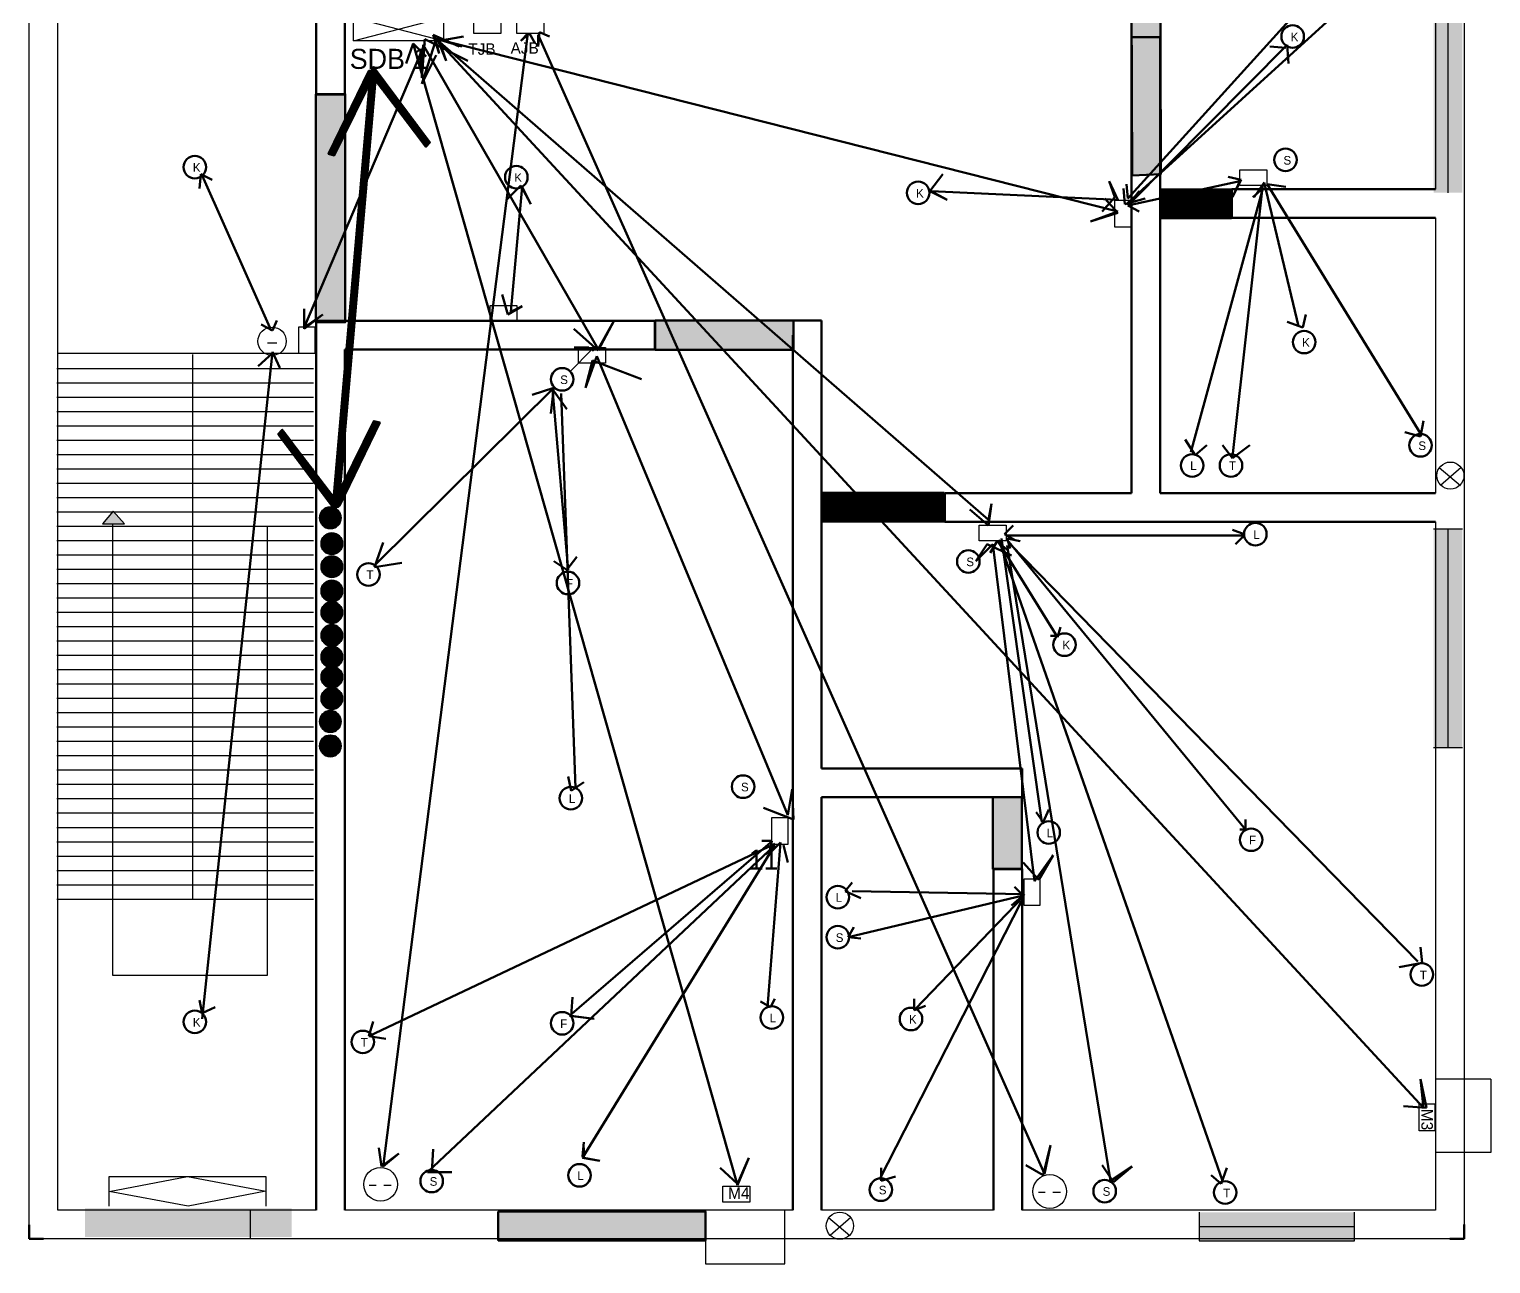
# Model space of a CAD drawing. Header units: inches. Extents: x 110 to 2722, y -1862 to 1118.
# Drawn here: x 2025 to 2534, y -674 to -243 of the extents above; entities that cross this region are included whole.
import ezdxf

# ---------------------------------------------------------------- set-up
doc = ezdxf.new("R2010")
doc.units = ezdxf.units.IN
doc.header["$MEASUREMENT"] = 0
pattern_1 = [(45, (3098.24602, -114.3636), (-0.088388348, 0.088388348), [])]

msp = doc.modelspace()

# ---------------------------------------------------------------- hatches: boundary and pattern name
at = {"lineweight": 100}
h = msp.add_hatch(color=5, dxfattribs=at)
h.set_gradient(color1=(251, 247, 4), color2=(251, 247, 14), one_color=1, tint=0.52, name='INVCURVED')
h.paths.add_polyline_path([(2394.84, -91.02), (2394.84, -87.18), (2346.97, -87.18), (2346.97, -96.89), (2385.69, -96.89)])
h.paths.add_polyline_path([(2394.84, -91.02), (2385.69, -96.89), (2394.84, -96.89)], flags=17)
h.paths.add_polyline_path([(2324.56, -86.82), (2293.57, -86.82), (2293.57, -87.14), (2293.97, -87.14), (2293.97, -96.95), (2316.42, -96.95)])
h.paths.add_polyline_path([(2336.97, -86.82), (2324.56, -86.82), (2316.42, -96.95), (2336.97, -96.95)])
h.paths.add_polyline_path([(2418.99, -203.2), (2408.87, -203.2), (2409.05, -246.08), (2419.11, -246.08)])
h.paths.add_polyline_path([(2418.97, -246.08), (2409.05, -246.08), (2409.25, -294.36), (2415.27, -294.06), (2418.97, -289.98)])
h.paths.add_polyline_path([(2165.97, -147.08), (2166.04, -147.08), (2166.04, -146.81), (2134.62, -146.81), (2134.62, -147.08), (2134.97, -147.08), (2134.97, -152.15), (2140.03, -157.27), (2165.97, -157.27)])
h.paths.add_polyline_path([(2134.97, -152.15), (2134.97, -157.27), (2140.03, -157.27)])
h.paths.add_polyline_path([(2135.1, -266.08), (2124.88, -266.08), (2124.88, -337.62), (2135.1, -313.53), (2135.1, -279.52), (2131.25, -287.36), (2129.25, -286.86), (2135.1, -274.74)])
h.paths.add_polyline_path([(2209.85, -111.42), (2206.92, -111.42), (2206.92, -136.46), (2208.15, -133.44)])
h.paths.add_polyline_path([(2217.04, -111.7), (2217.04, -111.42), (2209.85, -111.42), (2208.15, -133.44)])
h.paths.add_polyline_path([(2217.04, -111.7), (2208.15, -133.44), (2207.28, -144.7), (2217.04, -125.07)])
h.paths.add_polyline_path([(2217.04, -125.07), (2207.28, -144.7), (2207.1, -147.08), (2211.97, -147.08), (2217.03, -147.08), (2217.04, -147.06)])
h.paths.add_polyline_path([(2418.92, -87.32), (2443.77, -87.32), (2443.77, -97.29), (2418.92, -97.29)])
h = msp.add_hatch(color=4, dxfattribs=at)
h.set_gradient(color1=(252, 240, 3), color2=(253, 242, 43), one_color=1, tint=0.58)
h.paths.add_polyline_path([(2124.88, -265.96), (2135.1, -265.96), (2135.1, -345.52), (2124.88, -345.52)])
h.paths.add_polyline_path([(2206.92, -111.42), (2217.04, -111.42), (2217.04, -147.16), (2206.92, -147.16)])
for points in [[(2524.3, -213.19), (2524.3, -198.59), (2514.3, -198.59), (2514.3, -213.19), (2514.3, -300.39), (2524.3, -300.39)], [(2524.3, -417.59), (2514.3, -417.59), (2514.3, -493.75), (2524.3, -493.75)], [(2116.41, -664.42), (2116.41, -654.42), (2044.37, -654.42), (2044.37, -664.42)], [(2432.62, -655.82), (2432.62, -665.82), (2486.7, -665.82), (2486.7, -655.82)]]:
    msp.add_hatch(color=120).paths.add_polyline_path(points)
h = msp.add_hatch(color=4, dxfattribs=at)
h.set_gradient(color1=(248, 252, 3), color2=(248, 253, 8), one_color=1, tint=0.51)
h.paths.add_polyline_path([(2408.87, -203.2), (2418.99, -203.2), (2419.25, -293.86), (2409.25, -294.36)])
h.paths.add_polyline_path([(2343.76, -405.02), (2301.09, -405.02), (2301.09, -415.01), (2343.76, -415.01)])
at = {"lineweight": 211}
h = msp.add_hatch(dxfattribs=at)
h.set_pattern_fill('ANSI31', color=200, style=0)
h.set_pattern_definition([(45, (1930.74602, -17.3636), (-0.088388348, 0.088388348), [])])
h.paths.add_polyline_path([(2143.25, -257.86), (2145.75, -257.86), (2131.25, -287.36), (2129.25, -286.86)])
h = msp.add_hatch(dxfattribs=at)
h.set_pattern_fill('ANSI31', color=200, angle=-297.0364, style=0)
h.set_pattern_definition([(107.963605, (1832.93512, -338.66817), (-0.118906577, -0.0385516), [])])
h.paths.add_polyline_path([(2143.75, -258.71), (2144.88, -256.48), (2164.57, -282.81), (2163.21, -284.36)])
h = msp.add_hatch(dxfattribs=at)
h.set_pattern_fill('ANSI31', color=200, style=0)
h.set_pattern_definition(pattern_1)
h.paths.add_polyline_path([(2130.75, -409.86), (2132.75, -409.86), (2145.75, -259.86), (2143.75, -259.86)])
at = {"lineweight": 100}
h = msp.add_hatch(color=4, dxfattribs=at)
h.set_gradient(color1=(247, 251, 4), color2=(249, 252, 64), one_color=1, tint=0.62)
h.paths.add_polyline_path([(2135.1, -313.53), (2124.88, -337.62), (2124.88, -344.5), (2127.25, -342.86), (2124.88, -344.68), (2124.88, -345.08), (2129.97, -345.08), (2135.1, -345.08)])
h.paths.add_polyline_path([(2312.8, -405.02), (2301.09, -405.02), (2301.09, -415.01), (2322.03, -415.01)])
h.paths.add_polyline_path([(2343.76, -405.02), (2312.8, -405.02), (2322.03, -415.01), (2343.76, -415.01)])
h.paths.add_polyline_path([(2433.26, -299.3), (2419.01, -299.3), (2419.01, -302.41)])
h.paths.add_polyline_path([(2443.84, -299.3), (2433.26, -299.3), (2419.01, -302.41), (2419.01, -309.27), (2443.84, -309.27)])
h.paths.add_polyline_path([(2418.97, -289.98), (2415.27, -294.06), (2418.62, -293.89), (2418.97, -293.54)])
h.paths.add_polyline_path([(2370.86, -511.09), (2360.71, -511.09), (2360.71, -536.24), (2360.97, -536.24), (2360.97, -536.08), (2370.86, -536.08)])
h.paths.add_polyline_path([(2243.03, -344.97), (2291.2, -344.97), (2291.2, -355.12), (2243.03, -355.12)])
h = msp.add_hatch(dxfattribs=at)
h.set_pattern_fill('ANSI31', color=4, style=0)
h.set_pattern_definition(pattern_1)
h.paths.add_polyline_path([(2443.84, -299.3), (2419.01, -299.3), (2419.01, -309.27), (2443.84, -309.27)])
at = {"lineweight": 211}
h = msp.add_hatch(dxfattribs=at)
h.set_pattern_fill('ANSI31', color=200, angle=180, style=0)
h.set_pattern_definition([(225, (2345.56753, -649.98462), (0.088388348, -0.088388348), [])])
h.paths.add_polyline_path([(2133.07, -409.48), (2130.57, -409.48), (2145.07, -379.98), (2147.07, -380.48)])
h = msp.add_hatch(dxfattribs=at)
h.set_pattern_fill('ANSI31', color=200, angle=-117.0364, style=0)
h.set_pattern_definition([(287.963605, (2443.37843, -328.68005), (0.118906577, 0.0385516), [])])
h.paths.add_polyline_path([(2132.57, -408.64), (2131.43, -410.86), (2111.75, -384.54), (2113.1, -382.98)])
at = {"lineweight": 100}
h = msp.add_hatch(dxfattribs=at)
h.set_pattern_fill('ANSI31', color=4, style=0)
h.set_pattern_definition(pattern_1)
h.paths.add_polyline_path([(2343.76, -405.02), (2301.09, -405.02), (2301.09, -415.01), (2343.76, -415.01)])
h = msp.add_hatch(color=256)
h.paths.add_polyline_path([(2054.17, -411.68), (2053.95, -411.68), (2050.51, -415.84), (2054.17, -415.84)])
h.paths.add_polyline_path([(2054.4, -411.68), (2054.17, -411.68), (2054.17, -415.84), (2058.16, -415.84)])
at = {"lineweight": 50}
h = msp.add_hatch(dxfattribs=at)
h.set_pattern_fill('ANSI31', color=6, style=0)
h.set_pattern_definition([(45, (3341.24602, -145.3636), (-0.088388348, 0.088388348), [])])
edge = h.paths.add_edge_path()
edge.add_arc((2129.89, -413.72), 3.64, 0, 360)
h = msp.add_hatch(dxfattribs=at)
h.set_pattern_fill('ANSI31', color=6, style=0)
h.set_pattern_definition([(45, (3341.74602, -154.3636), (-0.088388348, 0.088388348), [])])
edge = h.paths.add_edge_path()
edge.add_arc((2130.39, -422.72), 3.64, 0, 360)
h = msp.add_hatch(dxfattribs=at)
h.set_pattern_fill('ANSI31', color=6, style=0)
h.set_pattern_definition([(45, (3341.74602, -162.3636), (-0.088388348, 0.088388348), [])])
edge = h.paths.add_edge_path()
edge.add_arc((2130.39, -430.72), 3.64, 0, 360)
h = msp.add_hatch(dxfattribs=at)
h.set_pattern_fill('ANSI31', color=6, style=0)
h.set_pattern_definition([(45, (3341.74602, -170.8636), (-0.088388348, 0.088388348), [])])
edge = h.paths.add_edge_path()
edge.add_arc((2130.39, -439.22), 3.64, 0, 360)
h = msp.add_hatch(dxfattribs=at)
h.set_pattern_fill('ANSI31', color=6, style=0)
h.set_pattern_definition([(45, (3341.74602, -178.3636), (-0.088388348, 0.088388348), [])])
edge = h.paths.add_edge_path()
edge.add_arc((2130.39, -446.72), 3.64, 0, 360)
h = msp.add_hatch(dxfattribs=at)
h.set_pattern_fill('ANSI31', color=6, style=0)
h.set_pattern_definition([(45, (3341.74602, -186.3636), (-0.088388348, 0.088388348), [])])
edge = h.paths.add_edge_path()
edge.add_arc((2130.39, -454.72), 3.64, 0, 360)
h = msp.add_hatch(dxfattribs=at)
h.set_pattern_fill('ANSI31', color=6, style=0)
h.set_pattern_definition([(45, (3341.74602, -193.8636), (-0.088388348, 0.088388348), [])])
edge = h.paths.add_edge_path()
edge.add_arc((2130.39, -462.22), 3.64, 0, 360)
h = msp.add_hatch(dxfattribs=at)
h.set_pattern_fill('ANSI31', color=6, style=0)
h.set_pattern_definition([(45, (3341.74602, -200.8636), (-0.088388348, 0.088388348), [])])
edge = h.paths.add_edge_path()
edge.add_arc((2130.39, -469.22), 3.64, 0, 360)
h = msp.add_hatch(dxfattribs=at)
h.set_pattern_fill('ANSI31', color=6, style=0)
h.set_pattern_definition([(45, (3341.74602, -208.3636), (-0.088388348, 0.088388348), [])])
edge = h.paths.add_edge_path()
edge.add_arc((2130.39, -476.72), 3.64, 0, 360)
h = msp.add_hatch(dxfattribs=at)
h.set_pattern_fill('ANSI31', color=6, style=0)
h.set_pattern_definition([(45, (3341.24602, -216.3636), (-0.088388348, 0.088388348), [])])
edge = h.paths.add_edge_path()
edge.add_arc((2129.89, -484.72), 3.64, 0, 360)
h = msp.add_hatch(dxfattribs=at)
h.set_pattern_fill('ANSI31', color=6, style=0)
h.set_pattern_definition([(45, (3341.24602, -224.8636), (-0.088388348, 0.088388348), [])])
edge = h.paths.add_edge_path()
edge.add_arc((2129.89, -493.22), 3.64, 0, 360)
at = {"lineweight": 100}
h = msp.add_hatch(color=4, dxfattribs=at)
h.set_gradient(color1=(247, 227, 8), color2=(251, 239, 112), one_color=1, tint=0.71)
h.paths.add_polyline_path([(2360.71, -536.24), (2370.86, -536.24), (2370.86, -511.09), (2360.71, -511.09)])
h = msp.add_hatch(color=4, dxfattribs=at)
h.set_gradient(color1=(3, 252, 182), color2=(63, 253, 199), one_color=1, tint=0.62)
h.paths.add_polyline_path([(2188.41, -655.5), (2260.58, -655.5), (2260.58, -665.6), (2188.41, -665.6)])

# ---------------------------------------------------------------- linework, layer by layer
for p, q in [((2519.3, -300.39), (2519.3, -198.59)), ((2524.97, -198.08), (2524.97, -304.08)), ((2514.97, -203.08), (2514.97, -299.08)), ((2024.97, -350.14), (2024.97, -234.14)), ((2034.97, -350.14), (2034.97, -234.14)), ((2137.95, -239.33), (2169.36, -247.38)), ((2137.95, -247.38), (2169.36, -239.33)), ((2524.97, -304.08), (2524.97, -410.08)), ((2514.97, -309.08), (2514.97, -405.08)), ((2024.97, -660.14), (2024.97, -350.14)), ((2034.97, -655.08), (2034.97, -350.14)), ((2108.02, -352.68), (2111.22, -352.68)), ((2213.54, -362.57), (2220.98, -355.06)), ((2221.62, -354.66), (2220.63, -354.54)), ((2220.63, -354.54), (2221, -355.04)), ((2220.97, -355.05), (2221.44, -355.59)), ((2221.44, -355.59), (2221.62, -354.66)), ((2124.44, -356.47), (2034.97, -356.47)), ((2081.82, -356.73), (2081.82, -546.73)), ((2124.02, -361.73), (2034.55, -361.73)), ((2124.02, -366.73), (2034.55, -366.73)), ((2124.02, -371.73), (2034.55, -371.73)), ((2124.02, -376.73), (2034.55, -376.73)), ((2124.02, -381.73), (2034.55, -381.73)), ((2124.02, -386.73), (2034.55, -386.73)), ((2124.02, -391.73), (2034.55, -391.73)), ((2124.02, -396.73), (2034.55, -396.73)), ((2516.19, -396.12), (2523.65, -402.4)), ((2516.71, -402.34), (2523.91, -396.05)), ((2124.02, -401.73), (2034.55, -401.73)), ((2124.02, -406.73), (2034.55, -406.73)), ((2124.02, -411.73), (2034.55, -411.73)), ((2054.17, -411.42), (2050.51, -415.84)), ((2058.16, -415.84), (2054.17, -411.42)), ((2524.97, -410.08), (2524.97, -506.08)), ((2124.02, -416.73), (2034.55, -416.73)), ((2050.51, -415.84), (2050.51, -415.84)), ((2050.51, -415.84), (2058.16, -415.84)), ((2054.11, -573.29), (2054.11, -415.63)), ((2107.84, -416.85), (2107.84, -573.29)), ((2514.97, -415.08), (2514.97, -506.08)), ((2124.02, -421.73), (2034.55, -421.73)), ((2514.3, -417.59), (2524.3, -417.59)), ((2519.3, -493.75), (2519.3, -417.59)), ((2124.02, -426.73), (2034.55, -426.73)), ((2124.02, -431.73), (2034.55, -431.73)), ((2124.02, -436.73), (2034.55, -436.73)), ((2124.02, -441.73), (2034.55, -441.73)), ((2124.02, -446.73), (2034.55, -446.73)), ((2124.02, -451.73), (2034.55, -451.73)), ((2124.02, -456.73), (2034.55, -456.73)), ((2124.02, -461.73), (2034.55, -461.73)), ((2124.02, -466.73), (2034.55, -466.73)), ((2124.02, -471.73), (2034.55, -471.73)), ((2124.02, -476.73), (2034.55, -476.73)), ((2124.02, -481.73), (2034.55, -481.73)), ((2124.02, -486.73), (2034.55, -486.73)), ((2124.02, -491.73), (2034.55, -491.73)), ((2514.3, -493.75), (2524.3, -493.75)), ((2124.02, -496.73), (2034.55, -496.73)), ((2124.02, -501.73), (2034.55, -501.73)), ((2124.02, -506.73), (2034.55, -506.73)), ((2514.97, -506.08), (2514.97, -655.08)), ((2524.97, -506.08), (2524.97, -660.08)), ((2124.02, -511.73), (2034.55, -511.73)), ((2124.02, -516.73), (2034.55, -516.73)), ((2124.02, -521.73), (2034.55, -521.73)), ((2124.02, -526.73), (2034.55, -526.73)), ((2124.02, -531.73), (2034.55, -531.73)), ((2124.02, -536.73), (2034.55, -536.73)), ((2124.02, -541.73), (2034.55, -541.73)), ((2124.02, -546.73), (2034.55, -546.73)), ((2107.84, -573.29), (2054.11, -573.29)), ((2052.79, -653.73), (2052.79, -643.31)), ((2052.79, -643.31), (2107.35, -643.31)), ((2052.79, -648.52), (2080.07, -643.31)), ((2080.07, -643.31), (2107.35, -648.49)), ((2107.35, -643.31), (2107.35, -653.67)), ((2143.42, -646.31), (2145.8, -646.31)), ((2148.49, -646.31), (2148.71, -646.31)), ((2148.71, -646.31), (2151.09, -646.31)), ((2080.39, -653.63), (2052.79, -648.52)), ((2107.35, -648.49), (2080.39, -653.63)), ((2376.57, -648.83), (2378.96, -648.83)), ((2381.64, -648.83), (2381.87, -648.83)), ((2381.87, -648.83), (2384.25, -648.83)), ((2124.97, -655.08), (2034.97, -655.08)), ((2102, -655.08), (2102, -665.06)), ((2290.97, -655.08), (2134.97, -655.08)), ((2360.97, -655.08), (2300.97, -655.08)), ((2514.97, -655.08), (2370.97, -655.08)), ((2432.62, -655.82), (2432.62, -665.82)), ((2486.7, -665.53), (2486.7, -655.82)), ((2303.48, -657.63), (2310.93, -663.92)), ((2303.99, -663.85), (2311.19, -657.57)), ((2432.62, -660.82), (2486.7, -660.82)), ((2129.97, -665.08), (2029.97, -665.08)), ((2295.97, -665.08), (2129.97, -665.08)), ((2365.97, -665.08), (2295.97, -665.08)), ((2519.97, -665.08), (2365.97, -665.08)), ((2432.62, -665.82), (2486.7, -665.82)), ((2486.7, -665.82), (2486.7, -665.53))]:
    msp.add_line(p, q)
at = {"color": 6, "lineweight": 50}
for p, q in [((2489.75, -211.86), (2407.75, -302.36)), ((2508.25, -212.36), (2407.75, -303.86)), ((2408.25, -304.36), (2463.25, -248.86)), ((2462.75, -249.86), (2457.25, -249.36)), ((2463.25, -248.86), (2463.75, -255.36)), ((2084.25, -298.86), (2084.75, -293.86)), ((2084.75, -293.86), (2088.75, -295.86)), ((2085.25, -294.36), (2109.25, -348.36)), ((2343.25, -293.86), (2338.75, -299.86)), ((2191.25, -302.86), (2196.25, -297.86)), ((2196.75, -298.36), (2192.75, -341.86)), ((2196.25, -297.86), (2199.75, -304.36)), ((2199.75, -304.36), (2196.75, -298.36)), ((2338.75, -299.86), (2344.75, -302.86)), ((2344.75, -302.86), (2339.25, -299.86)), ((2339.25, -299.86), (2404.25, -302.86)), ((2404.25, -302.86), (2401.25, -296.36)), ((2401.25, -296.36), (2403.25, -301.86)), ((2406.25, -298.86), (2406.75, -304.36)), ((2407.75, -302.36), (2407.25, -297.36)), ((2429.75, -390.86), (2454.75, -298.86)), ((2444.25, -392.36), (2454.75, -297.36)), ((2454.75, -298.86), (2451.25, -301.86)), ((2455.25, -296.86), (2451.75, -301.86)), ((2467.25, -346.86), (2455.25, -296.86)), ((2456.25, -297.36), (2462.75, -298.36)), ((2509.75, -384.36), (2456.25, -297.36)), ((2403.25, -301.86), (2398.75, -306.86)), ((2406.75, -304.36), (2413.75, -302.36)), ((2191.75, -342.86), (2189.75, -335.86)), ((2196.75, -339.86), (2191.75, -342.86)), ((2192.75, -341.86), (2196.75, -339.86)), ((2109.75, -348.36), (2111.25, -344.86)), ((2463.25, -345.36), (2468.75, -347.36)), ((2468.75, -347.36), (2469.75, -342.86)), ((2105.75, -346.36), (2109.75, -348.36)), ((2085.25, -588.36), (2109.75, -355.86)), ((2109.75, -356.36), (2104.75, -360.86)), ((2109.75, -355.86), (2112.25, -361.36)), ((2145.75, -429.86), (2207.75, -368.36)), ((2207.75, -368.36), (2200.25, -370.86)), ((2207.75, -368.36), (2206.75, -377.36)), ((2212.75, -431.86), (2207.25, -368.86)), ((2207.25, -368.86), (2212.25, -375.86)), ((2215.25, -507.86), (2210.25, -370.36)), ((2509.75, -385.36), (2510.75, -379.86)), ((2427.75, -386.36), (2431.25, -391.86)), ((2504.25, -383.86), (2509.75, -385.36)), ((2431.25, -391.86), (2435.25, -388.36)), ((2440.75, -388.36), (2444.25, -392.86)), ((2444.25, -392.86), (2450.25, -388.36)), ((2367.75, -416.36), (2364.75, -419.36)), ((2148.25, -422.36), (2145.25, -430.86)), ((2359.75, -425.86), (2362.25, -421.86)), ((2362.25, -421.86), (2365.75, -424.86)), ((2440.75, -644.86), (2362.75, -421.36)), ((2362.75, -422.36), (2383.25, -455.36)), ((2377.75, -519.86), (2363.75, -420.86)), ((2364.75, -419.36), (2368.25, -421.36)), ((2365.25, -419.86), (2448.25, -419.86)), ((2366.75, -424.36), (2365.75, -420.86)), ((2365.75, -420.86), (2370.25, -421.86)), ((2365.75, -421.36), (2448.75, -522.36)), ((2448.25, -419.36), (2444.25, -417.86)), ((2448.25, -419.86), (2445.25, -422.86)), ((2212.25, -431.86), (2215.75, -427.36)), ((2401.75, -644.86), (2365.75, -423.36)), ((2508.75, -568.36), (2366.75, -422.86)), ((2145.25, -430.86), (2154.75, -429.36)), ((2207.75, -428.86), (2212.25, -431.86)), ((2383.25, -455.36), (2384.25, -451.86)), ((2383.25, -454.86), (2380.75, -454.86)), ((2212.75, -503.86), (2213.75, -508.86)), ((2213.75, -508.86), (2218.25, -505.86)), ((2375.75, -516.36), (2378.25, -519.86)), ((2378.25, -519.86), (2380.25, -515.36)), ((2448.75, -522.36), (2448.75, -518.86)), ((2448.25, -522.36), (2446.75, -522.36)), ((2143.25, -594.36), (2284.75, -527.36)), ((2163.75, -641.86), (2284.75, -527.86)), ((2283.25, -526.86), (2213.25, -587.36)), ((2217.75, -636.86), (2284.75, -527.86)), ((2280.25, -526.36), (2283.75, -526.36)), ((2282.25, -584.36), (2286.75, -526.86)), ((2283.75, -526.36), (2282.75, -530.86)), ((2286.75, -526.86), (2282.75, -530.86)), ((2287.75, -527.86), (2289.25, -533.86)), ((2311.75, -540.86), (2309.25, -543.86)), ((2309.25, -543.86), (2314.75, -546.36)), ((2311.75, -543.86), (2371.75, -544.86)), ((2371.75, -544.86), (2367.25, -548.86)), ((2371.25, -545.36), (2368.25, -542.36)), ((2310.25, -559.86), (2371.25, -545.36)), ((2321.25, -644.36), (2370.75, -547.36)), ((2333.75, -584.86), (2371.25, -545.86)), ((2371.25, -545.36), (2370.75, -548.86)), ((2312.25, -556.36), (2310.25, -559.86)), ((2310.25, -559.86), (2314.75, -560.36)), ((2510.25, -568.86), (2509.75, -563.36)), ((2502.25, -570.36), (2510.25, -568.86)), ((2084.25, -581.86), (2085.25, -586.36)), ((2085.25, -586.36), (2089.75, -584.36)), ((2213.75, -587.36), (2214.25, -580.86)), ((2279.75, -582.36), (2283.25, -584.36)), ((2283.25, -584.36), (2284.75, -581.36)), ((2333.25, -581.36), (2333.25, -585.36)), ((2333.25, -585.36), (2337.25, -583.86)), ((2144.75, -589.36), (2143.25, -594.36)), ((2213.25, -587.36), (2221.75, -588.36)), ((2221.75, -588.36), (2213.75, -587.36)), ((2143.25, -594.36), (2149.25, -595.36)), ((2149.25, -595.36), (2143.25, -594.36)), ((2217.75, -636.36), (2218.25, -631.36)), ((2165.75, -633.86), (2165.25, -641.86)), ((2218.25, -633.36), (2218.25, -636.86)), ((2223.75, -637.86), (2217.75, -636.86)), ((2218.25, -636.86), (2223.75, -637.86)), ((2321.75, -640.36), (2321.75, -644.86)), ((2398.75, -639.36), (2402.75, -645.36)), ((2409.25, -639.86), (2401.75, -644.86)), ((2402.75, -645.36), (2409.25, -639.86)), ((2440.25, -645.86), (2442.25, -640.36)), ((2172.25, -641.86), (2163.75, -641.86)), ((2165.25, -641.86), (2172.25, -641.86)), ((2321.75, -644.86), (2326.75, -643.36)), ((2436.75, -642.86), (2440.25, -645.86))]:
    msp.add_line(p, q, dxfattribs=at)
at = {"color": 3, "lineweight": 100}
for p, q in [((2124.97, -234.08), (2124.97, -266.08)), ((2134.97, -239.08), (2134.97, -266.08)), ((2408.97, -246.08), (2418.97, -246.08)), ((2124.97, -266.08), (2134.97, -266.08)), ((2443.97, -299.08), (2443.97, -309.08)), ((2514.97, -309.08), (2443.97, -309.08)), ((2124.97, -350.08), (2124.97, -345.08)), ((2129.97, -345.08), (2124.97, -345.08)), ((2242.97, -345.08), (2242.97, -355.08)), ((2219.89, -354.31), (2214.89, -354.31)), ((2343.97, -405.08), (2343.97, -415.08)), ((2370.88, -501.08), (2370.88, -511.08)), ((2290.97, -655.08), (2290.97, -506.08)), ((2360.97, -536.08), (2370.97, -536.08))]:
    msp.add_line(p, q, dxfattribs=at)
at = {"color": 1, "lineweight": 50}
for p, q in [((2202.25, -249.36), (2202.75, -244.36)), ((2202.75, -244.36), (2206.25, -245.86)), ((2148.25, -639.86), (2198.75, -244.86)), ((2198.75, -244.86), (2196.25, -247.36)), ((2196.25, -247.36), (2199.25, -244.86)), ((2199.25, -244.86), (2201.25, -248.36)), ((2378.75, -642.36), (2202.25, -245.36)), ((2202.25, -245.36), (2202.25, -249.36)), ((2146.75, -633.36), (2147.75, -639.86)), ((2147.75, -639.86), (2153.75, -635.36)), ((2153.75, -635.36), (2148.25, -639.86)), ((2378.25, -642.86), (2380.75, -632.36)), ((2380.75, -632.36), (2378.75, -642.36)), ((2372.25, -639.36), (2378.25, -642.86))]:
    msp.add_line(p, q, dxfattribs=at)
at = {"color": 3, "lineweight": 50}
for p, q in [((2120.75, -347.36), (2162.75, -248.36)), ((2161.75, -260.36), (2162.75, -246.86)), ((2162.25, -248.86), (2161.75, -260.36)), ((2223.25, -354.86), (2162.25, -248.86)), ((2162.75, -246.86), (2177.75, -254.36)), ((2167.75, -251.86), (2165.75, -245.36)), ((2165.75, -245.36), (2174.75, -249.36)), ((2359.25, -414.36), (2166.25, -246.36)), ((2166.25, -246.36), (2167.75, -251.86)), ((2404.25, -306.86), (2167.25, -246.86)), ((2167.25, -246.86), (2170.25, -254.36)), ((2167.75, -247.36), (2176.25, -245.86)), ((2170.25, -254.36), (2167.75, -247.36)), ((2442.75, -294.86), (2447.25, -295.86)), ((2446.75, -296.36), (2407.75, -304.86)), ((2407.75, -304.86), (2411.75, -299.86)), ((2447.25, -295.86), (2444.25, -301.86)), ((2444.25, -301.86), (2446.75, -296.36)), ((2399.75, -302.36), (2404.25, -307.36)), ((2407.75, -304.86), (2411.75, -306.86)), ((2411.75, -306.86), (2407.75, -304.86)), ((2394.75, -310.36), (2404.25, -306.86)), ((2404.25, -307.36), (2394.75, -310.36)), ((2120.75, -340.86), (2120.75, -347.86)), ((2120.75, -347.86), (2127.25, -342.86)), ((2127.25, -342.86), (2120.75, -347.36)), ((2223.25, -355.36), (2228.75, -344.86)), ((2228.75, -344.86), (2223.25, -354.86)), ((2214.75, -347.86), (2223.25, -355.36)), ((2222.75, -357.36), (2218.75, -368.36)), ((2218.75, -368.36), (2221.25, -358.86)), ((2221.25, -358.86), (2238.25, -365.36)), ((2289.25, -517.36), (2222.75, -357.36)), ((2352.75, -410.86), (2359.25, -416.36)), ((2359.25, -416.36), (2360.25, -408.86)), ((2360.25, -408.86), (2359.25, -414.36)), ((2360.75, -422.86), (2354.75, -428.86)), ((2354.75, -428.86), (2358.75, -422.86)), ((2358.75, -422.86), (2367.25, -426.86)), ((2375.25, -540.36), (2360.75, -422.86)), ((2290.75, -508.36), (2289.25, -517.36)), ((2291.25, -518.86), (2290.75, -508.36)), ((2280.75, -514.86), (2291.25, -518.86)), ((2371.25, -533.86), (2376.75, -539.86)), ((2381.75, -531.36), (2375.25, -540.36)), ((2376.75, -539.86), (2381.75, -531.36))]:
    msp.add_line(p, q, dxfattribs=at)
at = {"color": 5, "lineweight": 50}
for p, q in [((2158.75, -248.36), (2156.25, -255.36)), ((2156.25, -255.36), (2158.75, -248.36)), ((2271.75, -646.36), (2158.75, -248.36)), ((2158.75, -248.36), (2163.25, -252.86)), ((2166.75, -246.86), (2161.75, -262.36)), ((2165.75, -246.36), (2175.75, -249.36)), ((2510.75, -619.36), (2166.75, -246.86)), ((2161.75, -262.36), (2166.75, -252.36)), ((2511.75, -619.36), (2509.75, -609.36)), ((2509.75, -609.36), (2510.75, -619.36)), ((2503.75, -618.86), (2511.75, -619.36)), ((2265.75, -640.36), (2271.75, -645.86)), ((2271.75, -645.86), (2275.75, -636.86)), ((2275.75, -636.86), (2271.75, -646.36))]:
    msp.add_line(p, q, dxfattribs=at)
at = {"lineweight": 100}
for p, q in [((2408.97, -405.08), (2408.97, -246.08)), ((2418.97, -405.08), (2418.97, -246.08)), ((2514.97, -299.08), (2443.97, -299.08)), ((2514.97, -309.08), (2443.97, -309.08)), ((2129.97, -345.08), (2242.97, -345.08)), ((2290.97, -344.97), (2300.97, -344.97)), ((2300.97, -501.08), (2300.97, -344.97)), ((2124.97, -655.08), (2124.97, -350.08)), ((2290.97, -506.08), (2290.97, -350.08)), ((2134.97, -655.08), (2134.97, -355.08)), ((2134.97, -355.08), (2242.97, -355.08)), ((2408.97, -405.08), (2343.97, -405.08)), ((2514.97, -405.08), (2418.97, -405.08)), ((2413.97, -415.08), (2343.97, -415.08)), ((2514.97, -415.08), (2413.97, -415.08)), ((2300.97, -501.08), (2370.88, -501.08)), ((2290.97, -655.08), (2290.97, -506.08)), ((2300.97, -655.08), (2300.97, -511.08)), ((2300.97, -511.08), (2365.97, -511.08)), ((2360.97, -655.08), (2360.97, -536.08)), ((2370.97, -655.08), (2370.97, -536.08)), ((2024.97, -660.14), (2024.97, -665.08)), ((2524.97, -660.08), (2524.97, -665.08)), ((2029.97, -665.08), (2024.97, -665.08)), ((2519.97, -665.08), (2524.97, -665.08))]:
    msp.add_line(p, q, dxfattribs=at)
at = {"color": 3}
msp.add_line((2514.97, -309.08), (2514.97, -405.08), dxfattribs=at)
at = {"color": 1}
for p, q in [((2534.2, -609.36), (2514.97, -609.36)), ((2534.2, -609.36), (2534.2, -634.92)), ((2534.2, -634.92), (2514.97, -634.92)), ((2260.61, -654.95), (2260.61, -673.77)), ((2288.22, -673.77), (2288.22, -655.28)), ((2260.61, -673.77), (2288.22, -673.77))]:
    msp.add_line(p, q, dxfattribs=at)
at = {"color": 4, "lineweight": 100}
for points in [[(2408.87, -203.2), (2418.99, -203.2), (2419.25, -293.86), (2409.25, -294.36)], [(2124.88, -265.96), (2135.1, -265.96), (2135.1, -345.52), (2124.88, -345.52)], [(2243.03, -344.97), (2291.2, -344.97), (2291.2, -355.12), (2243.03, -355.12)], [(2343.76, -405.02), (2301.09, -405.02), (2301.09, -415.01), (2343.76, -415.01)], [(2360.71, -536.24), (2370.86, -536.24), (2370.86, -511.09), (2360.71, -511.09)], [(2188.41, -655.5), (2260.58, -655.5), (2260.58, -665.6), (2188.41, -665.6)]]:
    msp.add_lwpolyline(points, close=True, dxfattribs=at)
for points in [[(2137.95, -239.33), (2169.36, -239.33), (2169.36, -247.38), (2137.95, -247.38)], [(2179.85, -239.4), (2189.23, -239.4), (2189.23, -244.91), (2179.85, -244.91)], [(2194.88, -239.4), (2204.26, -239.4), (2204.26, -244.91), (2194.88, -244.91)], [(2446.75, -292.35), (2456.13, -292.35), (2456.13, -297.86), (2446.75, -297.86)], [(2408.76, -302.98), (2408.76, -312.36), (2403.25, -312.36), (2403.25, -302.98)], [(2185.53, -339.66), (2194.91, -339.66), (2194.91, -345.17), (2185.53, -345.17)], [(2124.44, -347.09), (2124.44, -356.47), (2118.93, -356.47), (2118.93, -347.09)], [(2225.77, -359.81), (2216.39, -359.81), (2216.39, -354.3), (2225.77, -354.3)], [(2365.34, -421.77), (2355.96, -421.77), (2355.96, -416.26), (2365.34, -416.26)], [(2289.26, -518.22), (2289.26, -527.6), (2283.75, -527.6), (2283.75, -518.22)], [(2371.6, -548.92), (2371.6, -539.54), (2377.11, -539.54), (2377.11, -548.92)], [(2509.24, -627.44), (2509.24, -618.06), (2514.75, -618.06), (2514.75, -627.44)], [(2266.61, -646.75), (2275.99, -646.75), (2275.99, -652.26), (2266.61, -652.26)]]:
    msp.add_lwpolyline(points, close=True)
at = {"color": 200, "lineweight": 211}
for points in [[(2143.25, -257.86), (2145.75, -257.86), (2131.25, -287.36), (2129.25, -286.86)], [(2143.75, -258.71), (2144.88, -256.48), (2164.57, -282.81), (2163.21, -284.36)], [(2130.75, -409.86), (2132.75, -409.86), (2145.75, -259.86), (2143.75, -259.86)], [(2133.07, -409.48), (2130.57, -409.48), (2145.07, -379.98), (2147.07, -380.48)], [(2132.57, -408.64), (2131.43, -410.86), (2111.75, -384.54), (2113.1, -382.98)]]:
    msp.add_lwpolyline(points, close=True, dxfattribs=at)
at = {"color": 5, "lineweight": 100}
msp.add_lwpolyline([(2443.84, -299.3), (2419.01, -299.3), (2419.01, -309.27), (2443.84, -309.27)], close=True, dxfattribs=at)
at = {"lineweight": 100}
for centre in [(2465.18, -245.93), (2462.68, -288.93), (2082.68, -291.43), (2194.68, -294.93), (2334.68, -300.43), (2469.18, -352.43), (2210.68, -365.43), (2509.68, -388.43), (2430.18, -395.43), (2443.68, -395.43), (2452.18, -419.43), (2352.18, -428.93), (2143.18, -433.43), (2212.68, -436.43), (2385.68, -457.93), (2273.68, -507.43), (2213.68, -511.43), (2380.18, -523.43), (2450.68, -525.93), (2306.68, -545.93), (2306.68, -559.93), (2510.18, -572.93), (2082.68, -589.43), (2283.68, -587.93), (2332.18, -588.43), (2210.68, -589.93), (2141.18, -596.43), (2165.18, -644.93), (2216.68, -642.93), (2321.68, -647.93), (2399.68, -648.43), (2441.68, -648.93)]:
    msp.add_circle(centre, 3.93, dxfattribs=at)
for centre, radius in [((2109.58, -352.15), 4.94), ((2520.13, -398.99), 4.73), ((2147.39, -646.05), 5.88), ((2380.54, -648.57), 5.88), ((2307.42, -660.51), 4.73)]:
    msp.add_circle(centre, radius)
at = {"color": 6, "lineweight": 50}
for centre in [(2129.89, -413.72), (2130.39, -422.72), (2130.39, -430.72), (2130.39, -439.22), (2130.39, -446.72), (2130.39, -454.72), (2130.39, -462.22), (2130.39, -469.22), (2130.39, -476.72), (2129.89, -484.72), (2129.89, -493.22)]:
    msp.add_circle(centre, 3.64, dxfattribs=at)

# ---------------------------------------------------------------- texts
for s, height, p in [('TJB', 4, (2177.96, -252.28)), ('AJB', 4, (2192.69, -251.91)), ('SDB 1', 7, (2136.63, -257.2)), ('11', 7, (2275.61, -536.37)), ('M4', 4, (2268.49, -651.13))]:
    msp.add_text(s, height=height).set_placement(p)
msp.add_text('M3', height=4, rotation=270).set_placement((2510.02, -619.77))
at = {"lineweight": 100, "char_height": 3.01, "width": 2.7478, "attachment_point": 1}
for s, insert in [('K', (2464.47, -244.56)), ('K', (2081.97, -290.06)), ('S', (2461.97, -287.56)), ('K', (2193.97, -293.56)), ('K', (2333.97, -299.06)), ('K', (2468.47, -351.06)), ('S', (2209.97, -364.06)), ('S', (2508.97, -387.06)), ('L', (2429.47, -394.06)), ('T', (2442.97, -394.06)), ('L', (2451.47, -418.06)), ('S', (2351.47, -427.56)), ('T', (2142.47, -432.06)), ('F', (2211.97, -435.06)), ('K', (2384.97, -456.56)), ('S', (2272.97, -506.06)), ('L', (2212.97, -510.06)), ('L', (2379.47, -522.06)), ('F', (2449.97, -524.56)), ('L', (2305.97, -544.56)), ('S', (2305.97, -558.56)), ('T', (2509.47, -571.56)), ('K', (2081.97, -588.06)), ('F', (2209.97, -588.56)), ('L', (2282.97, -586.56)), ('K', (2331.47, -587.06)), ('T', (2140.47, -595.06)), ('L', (2215.97, -641.56)), ('S', (2164.47, -643.56)), ('S', (2320.97, -646.56)), ('S', (2398.97, -647.06)), ('T', (2440.97, -647.56))]:
    msp.add_mtext(s, dxfattribs=dict(at, insert=insert))

doc.saveas('drawing.dxf')
